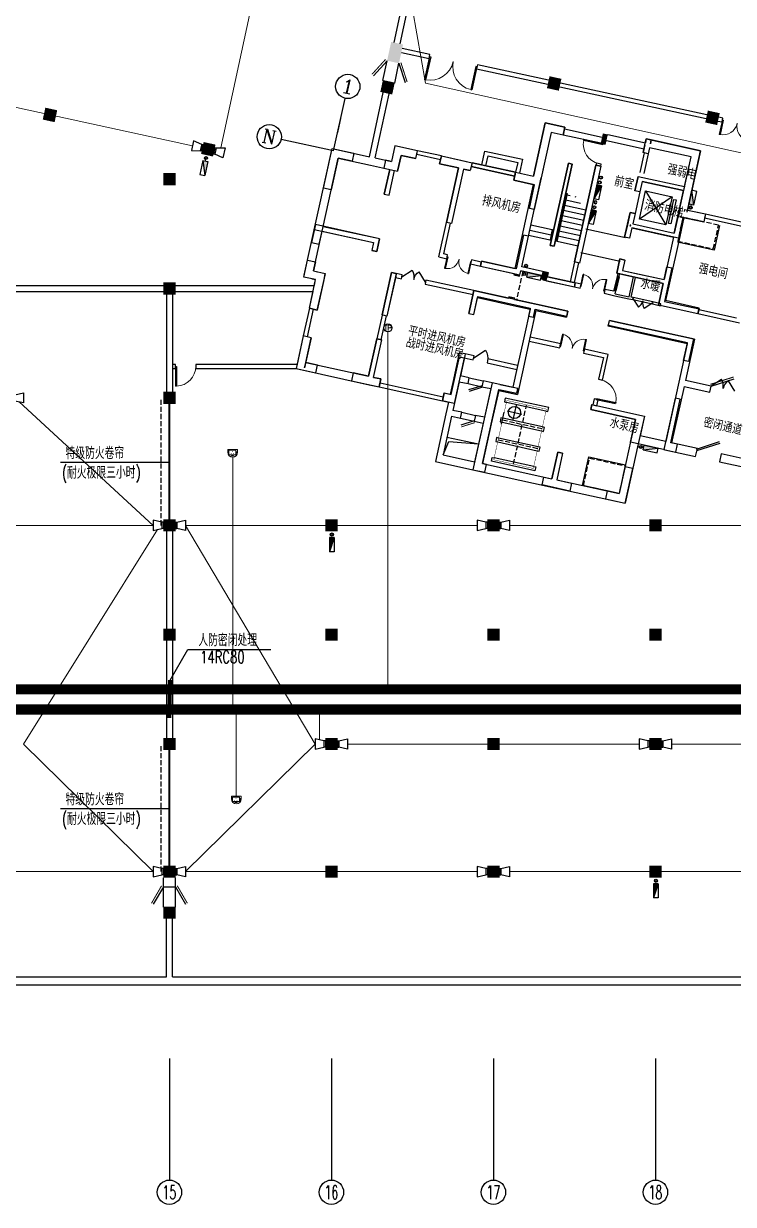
# Model space of a CAD drawing. Extents: x 791398 to 2325386, y -987887 to -518217.
# Drawn here: x 1524694 to 1559742, y -860791 to -802477 of the extents above; entities that cross this region are included whole.
import ezdxf
from ezdxf.enums import TextEntityAlignment as Align

# ---------------------------------------------------------------- set-up
doc = ezdxf.new("R2010")
doc.units = 0
doc.header["$LTSCALE"] = 1000
doc.header["$MEASUREMENT"] = 0
for name, pattern in [('BORDER', [1.75, 0.5, -0.25, 0.5, -0.25, 0, -0.25]), ('DASH', [0.35, 0.25, -0.1]), ('DASHEDX2', [1.5, 1, -0.5])]:
    doc.linetypes.add(name, pattern=pattern)
for name, color, linetype in [('AXIS', 3, 'Continuous'), ('AXIS_TEXT', 7, 'Continuous'), ('COLUMN', 252, 'Continuous'), ('dxsqt', 1, 'Continuous'), ('HT-TEXT', 7, 'Continuous'), ('JPS-J-0', 6, 'Continuous'), ('JPS-X', 1, 'BORDER'), ('JPS-XHS', 7, 'Continuous'), ('jz', 121, 'Continuous'), ('PROMPT', 1, 'Continuous'), ('PS房间字', 3, 'Continuous'), ('RD-equip', 3, 'Continuous'), ('RD-text', 4, 'Continuous'), ('STAIR', 9, 'Continuous'), ('TEXT', 7, 'Continuous'), ('WALL', 8, 'Continuous'), ('WINDOW', 8, 'Continuous'), ('ZS封堵', 40, 'Continuous'), ('ZS房间字', 6, 'Continuous')]:
    doc.layers.add(name, color=color, linetype=linetype)
doc.layers.add('RD-line', color=2, linetype='Continuous', lineweight=0)
doc.styles.add('_TCH_AXIS', font='COMPLEX', dxfattribs={"bigfont": 'GBCBIG'})
doc.styles.add('_TCH_DIM', font='SIMPLEX', dxfattribs={"bigfont": 'GBCBIG'})
doc.styles.add('_TEL_DIM', font='SIMPLEX', dxfattribs={"width": 0.8, "height": 3.5, "bigfont": 'HZTXT'})
doc.styles.add('COMPLEX', font='COMPLEX')
doc.styles.add('FS1', font='txt4', dxfattribs={"width": 0.8, "bigfont": 'fstxt'})
doc.styles.add('FS2', font='tjromans.shx', dxfattribs={"width": 0.8, "bigfont": 'tjhztxt.shx'})
doc.styles.add('TEXT', font='tjromans.shx', dxfattribs={"width": 0.8, "height": 400, "bigfont": 'tjhztxt.shx'})
doc.linetypes.add('BRA', pattern='A,2.8,-0.1,["B",_TEL_DIM,S=0.07,R=0,X=0,Y=-0.12],-0.25', length=3.15)
doc.linetypes.add('CCTV', pattern='A,2.8,-0.1,["V",_TEL_DIM,S=0.07,R=0,X=0,Y=-0.12],-0.25', length=3.15)
doc.linetypes.add('TD', pattern='A,2.8,-0.1,["C",_TEL_DIM,S=0.07,R=0,X=0,Y=-0.12],-0.25', length=3.15)

# ---------------------------------------------------------------- blocks, each defined once
blk = doc.blocks.new('DTTT')
at = {"layer": 'jz'}
for p, q in [((748, -792), (-748, 792)), ((-748, -792), (748, 792))]:
    blk.add_line(p, q, dxfattribs=at)
for points in [[(-1003, -673), (-1003, 673), (-871, 673), (-871, -673)], [(-748, -792), (-748, 792), (748, 792), (748, -792)]]:
    blk.add_lwpolyline(points, close=True, dxfattribs=at)
blk = doc.blocks.new('Manhole')
for p, q in [((125, -500), (875, -500)), ((500, -875), (500, -125))]:
    blk.add_line(p, q)
blk.add_circle((500, -500), 300)
blk = doc.blocks.new('FF')
at = {"linetype": 'Continuous'}
for radius in [75, 60]:
    blk.add_circle((0, 0), radius, dxfattribs=at)
blk = doc.blocks.new('DXHS')
at = {"layer": 'JPS-XHS'}
blk.add_hatch(color=256, dxfattribs=at).paths.add_polyline_path([(-350, 240), (-350, 0), (350, 0)])
at = {"layer": 'JPS-XHS', "linetype": 'Continuous'}
for p, q in [((-350, 240), (-350, 0)), ((-350, 240), (350, 240)), ((-350, 0), (350, 0)), ((350, 240), (350, 0))]:
    blk.add_line(p, q, dxfattribs=at)
at = {"layer": 'JPS-XHS'}
blk.add_line((-350, 240), (350, 0), dxfattribs=at)
blk = doc.blocks.new('A$C1928491B')
at = {"layer": 'JPS-X'}
for p, rotation in [((13120, -2050), 270), ((13120, -2300), 270), ((13120, -3550), 270), ((10450, -7100), 180), ((10450, -7520), 180)]:
    blk.add_blockref('FF', p, dxfattribs=dict(at, rotation=rotation))
at = {"layer": 'JPS-X', "xscale": -1, "rotation": 270}
blk.add_blockref('FF', (13120, -3300), dxfattribs=at)
at = {"layer": 'JPS-XHS', "rotation": 270}
for p in [(13000, -2800), (13000, -4050)]:
    blk.add_blockref('DXHS', p, dxfattribs=at)
at = {"layer": 'JPS-XHS', "xscale": -1, "rotation": 180}
blk.add_blockref('DXHS', (10950, -7400), dxfattribs=at)
blk = doc.blocks.new('xxhhsss')
at = {"layer": 'JPS-X', "const_width": 50}
for points in [[(68508, -110933), (68540, -110786)], [(92505, -113086), (92473, -113232)], [(90154, -125081), (90007, -125049)], [(74755, -129523), (74755, -129373)], [(90755, -146623), (90755, -146473)]]:
    blk.add_lwpolyline(points, dxfattribs=at)
at = {"layer": 'JPS-X'}
for p, rotation in [((68540, -110786), 77.75137563667849), ((92473, -113232), 257.5962955512904), ((90007, -125049), 167.5962954753336), ((74755, -129373), 270), ((90755, -146473), 270)]:
    blk.add_blockref('FF', p, dxfattribs=dict(at, rotation=rotation))
at = {"layer": 'JPS-XHS', "xscale": -1}
for p, rotation in [((68551, -111300), 77.75137563667849), ((92463, -112718), 257.5962955512904), ((90521, -125039), 167.5962954753336)]:
    blk.add_blockref('DXHS', p, dxfattribs=dict(at, rotation=rotation))
at = {"layer": 'JPS-XHS', "rotation": 270}
for p in [(74635, -129873), (90635, -146973)]:
    blk.add_blockref('DXHS', p, dxfattribs=at)
blk = doc.blocks.new('_FZH')
blk.add_solid([(-0.5, -0.5), (0.5, -0.5), (-0.5, 0.5), (0.5, 0.5)])
blk = doc.blocks.new('_AXISO')
blk.add_circle((0, 0), 0.5)
at = {"layer": 'AXIS_TEXT', "style": 'COMPLEX', "width": 1.041667}
blk.add_attdef('A', text='', height=0.56, dxfattribs=at).set_placement((-0.25, -0.28), (0.25, -0.28), align=Align.FIT)
blk = doc.blocks.new('$WINLIB2D$00000001')
for p, q in [((-0.5, 0.5), (0.5, 0.5)), ((-0.5, 0.5), (-0.5, -0.5)), ((0.5, 0.167), (-0.5, 0.167)), ((0.5, -0.5), (0.5, 0.5)), ((0.5, -0.167), (-0.5, -0.167)), ((-0.5, -0.5), (0.5, -0.5))]:
    blk.add_line(p, q)
blk = doc.blocks.new('$DorLib2D$00000001')
for p, q in [((0.45, 0.975), (0.5, 0.975)), ((0.45, 0), (0.45, 0.975)), ((0.5, 0), (0.5, 0.975)), ((0.5, 0), (0.45, 0))]:
    blk.add_line(p, q)
at = {"lineweight": 13}
blk.add_arc((0.475, 0), 0.975, 91.46928, 180, dxfattribs=at)
blk = doc.blocks.new('$DorLib2D$00000116')
at = {"color": 0}
for p, q in [((-0.5, 0), (-0.146, 0.354)), ((0.5, 0), (0.146, 0.354))]:
    blk.add_line(p, q, dxfattribs=at)
for centre, start, end in [((-0.5, 0), 0, 45), ((0.5, 0), 135, 180)]:
    blk.add_arc(centre, 0.5, start, end, dxfattribs=at)
blk = doc.blocks.new('$DorLib2D$00000002')
for p, q in [((-0.5, 0), (-0.5, 0.4875)), ((-0.475, 0.4875), (-0.5, 0.4875)), ((-0.475, 0), (-0.475, 0.4875)), ((0.475, 0), (0.475, 0.4875)), ((0.475, 0.4875), (0.5, 0.4875)), ((0.5, 0), (0.5, 0.4875)), ((-0.5, 0), (-0.475, 0)), ((0.5, 0), (0.475, 0))]:
    blk.add_line(p, q)
at = {"lineweight": 13}
for centre, start, end in [((-0.4875, 0), 0, 88.53072), ((0.4875, 0), 91.46928, 180)]:
    blk.add_arc(centre, 0.4875, start, end, dxfattribs=at)
blk = doc.blocks.new('$DorLib2D$00000180')
at = {"color": 0}
for p, q in [((-0.557, 0.242), (0.309, 0.742)), ((-0.5, 0.143), (0.366, 0.643))]:
    blk.add_line(p, q, dxfattribs=at)
blk = doc.blocks.new('$DorLib2D$00000192')
at = {"color": 0}
blk.add_line((-0.5, 0.125), (0.366, 0.625), dxfattribs=at)
at = {"color": 0, "const_width": 0.0417}
blk.add_lwpolyline([(-0.542, 0.197), (0.324, 0.697)], dxfattribs=at)
blk = doc.blocks.new('$DorLib2D$00000181')
at = {"color": 0}
for p, q in [((-0.533, 0.141), (0.333, 0.641)), ((-0.5, 0.083), (0.366, 0.583))]:
    blk.add_line(p, q, dxfattribs=at)
blk = doc.blocks.new('$DorLib2D$00000114')
at = {"color": 0}
blk.add_line((0.5, 0), (-0.207, 0.707), dxfattribs=at)
blk.add_arc((0.5, 0), 1, 135, 180, dxfattribs=at)
blk = doc.blocks.new('$DorLib2D$00000190')
at = {"color": 0}
blk.add_line((-0.5, 0.187), (0.366, 0.687), dxfattribs=at)
at = {"color": 0, "const_width": 0.0625}
blk.add_lwpolyline([(-0.562, 0.296), (0.304, 0.796)], dxfattribs=at)
blk = doc.blocks.new('$DorLib2D$00000191')
at = {"color": 0}
blk.add_line((-0.5, 0.15), (0.366, 0.65), dxfattribs=at)
at = {"color": 0, "const_width": 0.05}
blk.add_lwpolyline([(-0.55, 0.237), (0.316, 0.737)], dxfattribs=at)
blk = doc.blocks.new('dadadadadadadad')
at = {"layer": 'RD-equip'}
for p, q in [((-157, 0), (-157, -70)), ((-157, 0), (157, 0)), ((157, 0), (157, -70)), ((-154, -70), (-253, -500)), ((-253, -500), (248, -500)), ((-157, -70), (157, -70)), ((248, -500), (155, -70))]:
    blk.add_line(p, q, dxfattribs=at)
blk = doc.blocks.new('PCY07')
at = {"color": 0, "lineweight": -2}
for p, q in [((-321, 0), (-321, 182)), ((-321, 182), (321, 182)), ((-249, -161), (-249, 129)), ((-249, 129), (205, 129)), ((205, 129), (205, -161)), ((321, 0), (321, 182)), ((205, -161), (-249, -161))]:
    blk.add_line(p, q, dxfattribs=at)
at = {"color": 0, "lineweight": -2, "const_width": 25}
for points in [[(-34, 48, 1), (-9, 48, 1)], [(-111, -81, 1), (-86, -81, 1)], [(67, -81, -1), (42, -81, -1)]]:
    blk.add_lwpolyline(points, format="xyb", close=True, dxfattribs=at)
at = {"color": 0, "lineweight": -2, "const_width": 80}
blk.add_lwpolyline([(245, 69), (245, -100)], dxfattribs=at)
at = {"color": 0, "lineweight": -2}
blk.add_lwpolyline([(-12, -162, 100, 250, 0), (-12, -272, 250, 250, 0)], format="xyseb", dxfattribs=at)
blk.add_arc((0, 0), 321, 180, 0, dxfattribs=at)
blk = doc.blocks.new('TELEPHONE')
at = {"layer": 'RD-equip'}
blk.add_circle((-32658, -70477), 200, dxfattribs=at)
at = {"layer": 'RD-text', "style": 'FS1', "width": 0.8}
blk.add_attdef('T', text='', height=350, dxfattribs=at).set_placement((-32658, -70477), align=Align.MIDDLE)

msp = doc.modelspace()

# ---------------------------------------------------------------- linework, layer by layer
for p, q in [((1542431, -805284), (1542643, -804307)), ((1543017, -805412), (1543229, -804434)), ((1545597, -822895), (1547160, -823238)), ((1531594, -846106), (1531594, -845106)), ((1532194, -846106), (1532194, -845106))]:
    msp.add_line(p, q)
msp.add_lwpolyline([(1545404, -823774), (1545695, -823120), (1547160, -823238)])
at = {"layer": 'AXIS'}
for p, q in [((1540002, -808763), (1540573, -806167)), ((1540202, -807853), (1540354, -807161)), ((1540002, -808763), (1537409, -808193)), ((1531894, -853591), (1531894, -859591)), ((1539894, -853591), (1539894, -859591)), ((1547894, -853591), (1547894, -859591)), ((1555894, -853591), (1555894, -859591))]:
    msp.add_line(p, q, dxfattribs=at)
at = {"layer": 'dxsqt'}
for points in [[(1550749, -807850), (1549911, -811659), (1549667, -811605), (1549925, -810433), (1548899, -810208), (1548985, -809817), (1549864, -810010), (1550444, -807374), (1551421, -807588), (1551335, -807979), (1550749, -807850)], [(1555290, -808849), (1555441, -808165), (1558126, -808756), (1557482, -811686), (1558361, -811879), (1558275, -812270), (1557250, -812044), (1557024, -813070), (1554729, -812565), (1554616, -813078), (1554372, -813024), (1554640, -811803), (1554885, -811857), (1554772, -812370), (1556823, -812821), (1557285, -810721), (1555234, -810270), (1555121, -810783), (1554877, -810729), (1555032, -810021), (1557328, -810526), (1557650, -809061), (1555599, -808610), (1555534, -808903), (1555290, -808849)], [(1540230, -809120), (1539887, -810683), (1539496, -810597), (1539926, -808644), (1541000, -808880), (1540914, -809271), (1540230, -809120)], [(1540230, -809120), (1539887, -810683), (1539496, -810597), (1539926, -808644), (1541000, -808880), (1540914, -809271), (1540230, -809120)], [(1543332, -808983), (1544065, -809145), (1544151, -808754), (1543027, -808507), (1542856, -809288), (1542563, -809224), (1542477, -809614), (1542770, -809679), (1542501, -810900), (1542745, -810953), (1543014, -809733), (1543160, -809765), (1543332, -808983)], [(1546836, -809345), (1546750, -809735), (1546409, -809660), (1545818, -812346), (1545574, -812292), (1546164, -809606), (1545237, -809402), (1545323, -809012), (1546836, -809345)], [(1542273, -813102), (1539099, -812404), (1538905, -813283), (1539296, -813369), (1539436, -812734), (1541975, -813293), (1541889, -813683), (1542133, -813737), (1542273, -813102)], [(1542273, -813102), (1539099, -812404), (1538905, -813283), (1539296, -813369), (1539436, -812734), (1541975, -813293), (1541889, -813683), (1542133, -813737), (1542273, -813102)], [(1539103, -814248), (1539006, -814687), (1539592, -814816), (1539506, -815207), (1539506, -815207), (1539195, -816623), (1538804, -816537), (1539115, -815121), (1538529, -814992), (1538712, -814162), (1539103, -814248)], [(1539103, -814248), (1539006, -814687), (1539592, -814816), (1539506, -815207), (1539506, -815207), (1539195, -816623), (1538804, -816537), (1539115, -815121), (1538529, -814992), (1538712, -814162), (1539103, -814248)], [(1556702, -814535), (1556337, -816195), (1558046, -816571), (1557992, -816815), (1556039, -816386), (1556275, -815311), (1553980, -814807), (1553980, -814807), (1553980, -814807), (1554136, -814098), (1554380, -814152), (1554267, -814665), (1556318, -815116), (1556458, -814481), (1556702, -814535)], [(1546931, -815663), (1546684, -816786), (1546929, -816839), (1547122, -815960), (1549710, -816530), (1549624, -816920), (1549868, -816974), (1549954, -816583), (1551517, -816927), (1551571, -816683), (1546931, -815663)], [(1538625, -819211), (1538894, -817990), (1538503, -817904), (1538149, -819516), (1539125, -819731), (1539211, -819340), (1538625, -819211)], [(1538625, -819211), (1538894, -817990), (1538503, -817904), (1538149, -819516), (1539125, -819731), (1539211, -819340), (1538625, -819211)], [(1540969, -819727), (1540883, -820117), (1542251, -820418), (1542337, -820027), (1541970, -819947), (1542379, -818091), (1542134, -818038), (1541726, -819893), (1540969, -819727)], [(1546880, -824508), (1547466, -824637), (1547552, -824246), (1547357, -824203), (1548162, -820541), (1549041, -820734), (1549095, -820490), (1547825, -820211), (1546880, -824508)], [(1556315, -823511), (1556901, -823640), (1556987, -823249), (1556645, -823174), (1557117, -821026), (1556873, -820972), (1556315, -823511)], [(1556315, -823511), (1556901, -823640), (1556987, -823249), (1556645, -823174), (1557117, -821026), (1556873, -820972), (1556315, -823511)], [(1555045, -823232), (1554654, -823146), (1554901, -822023), (1552704, -821540), (1552758, -821295), (1555346, -821865), (1555045, -823232)], [(1550385, -824869), (1550775, -824955), (1551065, -823637), (1551309, -823690), (1551019, -825009), (1551752, -825170), (1551666, -825561), (1550299, -825260), (1550385, -824869)], [(1553510, -825556), (1553424, -825947), (1554401, -826162), (1554776, -824453), (1554386, -824367), (1554096, -825685), (1553510, -825556)]]:
    msp.add_lwpolyline(points, dxfattribs=at)
for points in [[(1551788, -809410), (1550894, -813473), (1550699, -813430), (1551593, -809367)], [(1551788, -809410), (1550894, -813473), (1550699, -813430), (1551593, -809367)], [(1552954, -809461), (1553198, -809515), (1552146, -814301), (1551902, -814247)], [(1549202, -814882), (1549245, -814687), (1550368, -814934), (1550325, -815129), (1551888, -815473), (1551931, -815277), (1550564, -814977), (1550607, -814781), (1549288, -814491), (1549621, -812978), (1549377, -812924), (1549012, -814584), (1547303, -814208), (1547249, -814452)], [(1543098, -814819), (1542636, -816919), (1542392, -816866), (1542854, -814766)], [(1543098, -814819), (1542636, -816919), (1542392, -816866), (1542854, -814766)], [(1557281, -819116), (1557475, -818237), (1553568, -817378), (1553622, -817134), (1557772, -818047), (1557525, -819170)], [(1557281, -819116), (1557475, -818237), (1553568, -817378), (1553622, -817134), (1557772, -818047), (1557525, -819170)], [(1545462, -820715), (1545804, -820790), (1546212, -818934), (1546456, -818988), (1545962, -821234), (1545376, -821105)]]:
    msp.add_lwpolyline(points, close=True, dxfattribs=at)
at = {"layer": 'HT-TEXT'}
for p, q in [((1526519, -824136, 0), (1531894, -824136)), ((1526519, -841236, 0), (1531894, -841236))]:
    msp.add_line(p, q, dxfattribs=at)
at = {"layer": 'JPS-J-0', "linetype": 'DASH'}
for p, q in [((1548886, -824232), (1549531, -821302)), ((1550293, -822494), (1548339, -822064)), ((1550078, -823471), (1548124, -823041))]:
    msp.add_line(p, q, dxfattribs=at)
for points in [[(1557250, -812044), (1556992, -813216), (1558750, -813603), (1559007, -812431)], [(1554397, -824318), (1554096, -825685), (1552338, -825299), (1552639, -823931)]]:
    msp.add_lwpolyline(points, close=True, dxfattribs=at)
at = {"layer": 'JPS-J-0'}
msp.add_lwpolyline([(1559056, -812442), (1558788, -813663), (1556981, -813265)], dxfattribs=at)
at = {"layer": 'JPS-J-0', "color": 2}
for points in [[(1550486, -821615), (1550584, -821636), (1550627, -821441), (1548478, -820969), (1548435, -821164), (1548533, -821185)], [(1550486, -821615), (1548533, -821185)], [(1548361, -821967), (1548263, -821945), (1548220, -822141), (1548318, -822162)], [(1548318, -822162), (1550271, -822592)], [(1550314, -822396), (1548361, -821967)], [(1550271, -822592), (1550369, -822613), (1550412, -822418), (1550314, -822396)], [(1548146, -822943), (1548048, -822922), (1548005, -823117), (1548103, -823139)], [(1548103, -823139), (1550056, -823568)], [(1550099, -823373), (1548146, -822943)], [(1550056, -823568), (1550154, -823590), (1550197, -823394), (1550099, -823373)], [(1549884, -824350), (1549982, -824371), (1549939, -824566), (1547791, -824094), (1547833, -823899), (1547931, -823920)], [(1549884, -824350), (1547931, -823920)]]:
    msp.add_lwpolyline(points, dxfattribs=at)
at = {"layer": 'JPS-J-0', "linetype": 'DASH', "const_width": 20}
msp.add_lwpolyline([(1549863, -824447), (1547910, -824018), (1548554, -821088), (1550507, -821517)], close=True, dxfattribs=at)
at = {"layer": 'JPS-J-0'}
msp.add_lwpolyline([(1554407, -824269), (1554096, -825685), (1552289, -825288), (1552600, -823872)], close=True, dxfattribs=at)
at = {"layer": 'PROMPT'}
for p, q in [((1554632, -812459), (1554673, -812433)), ((1554639, -812425), (1554666, -812466))]:
    msp.add_line(p, q, dxfattribs=at)
msp.add_lwpolyline([(1554632, -812459), (1554666, -812466), (1554673, -812433), (1554639, -812425)], close=True, dxfattribs=at)
at = {"layer": 'RD-line', "linetype": 'BRA', "ltscale": 0.8}
for p, q in [((1534429, -808619), (1536926, -797092)), ((1518960, -805459), (1533031, -808514)), ((1533520, -808620), (1534107, -808747)), ((1524479, -821162), (1531093, -827256)), ((1531093, -827256), (1516694, -827256)), ((1524694, -838057), (1531309, -827462)), ((1532694, -827257), (1547093, -827257)), ((1539093, -838057), (1532694, -827257)), ((1547594, -827257), (1548194, -827257)), ((1548694, -827257), (1563093, -827257)), ((1524694, -838057), (1531093, -844357)), ((1532694, -844357), (1539093, -838057)), ((1540194, -838060), (1539594, -838060)), ((1555093, -838058), (1540694, -838060)), ((1556194, -838058), (1555594, -838058)), ((1571093, -838057), (1556694, -838058)), ((1516694, -844357), (1531093, -844357)), ((1532694, -844357), (1547093, -844357)), ((1547594, -844357), (1548194, -844357)), ((1548694, -844357), (1563093, -844356))]:
    msp.add_line(p, q, dxfattribs=at)
at = {"layer": 'RD-line', "linetype": 'TD'}
for p, q in [((1543899, -801763), (1544531, -805413)), ((1544531, -805413), (1568448, -810702)), ((1542683, -817700), (1542683, -835352))]:
    msp.add_line(p, q, dxfattribs=at)
at = {"layer": 'RD-line', "linetype": 'CCTV'}
for p, q in [((1535017, -823885), (1535017, -836352)), ((1535193, -840634), (1535193, -836352))]:
    msp.add_line(p, q, dxfattribs=at)
at = {"layer": 'RD-line'}
msp.add_line((1539309, -837856), (1539309, -836352), dxfattribs=at)
for points, const_width in [([(1531927, -834898), (1531890, -836776)], 200), ([(1508440, -835352), (1585253, -835352)], 500)]:
    msp.add_lwpolyline(points, dxfattribs=dict(at, const_width=const_width))
at = {"layer": 'RD-line', "linetype": 'DASHEDX2', "const_width": 500}
msp.add_lwpolyline([(1509440, -836352), (1591814, -836352)], dxfattribs=at)
at = {"layer": 'RD-text'}
for p, q in [((1531927, -834898), (1532809, -833386)), ((1532809, -833386), (1536901, -833386))]:
    msp.add_line(p, q, dxfattribs=at)
at = {"layer": 'STAIR'}
for p, q in [((1551503, -810846), (1550980, -813225)), ((1551538, -810872), (1551019, -813234)), ((1551482, -810940), (1551453, -810933)), ((1551690, -810985), (1551521, -810948)), ((1551981, -811049), (1551922, -811036)), ((1555121, -810783), (1554885, -811857)), ((1551315, -811702), (1551285, -811695)), ((1551370, -811448), (1551341, -811441)), ((1552408, -811942), (1551354, -811710)), ((1551426, -811194), (1551397, -811187)), ((1552464, -811688), (1551410, -811456)), ((1552195, -811363), (1551465, -811202)), ((1551203, -812209), (1551174, -812203)), ((1551259, -811955), (1551229, -811949)), ((1552297, -812450), (1551242, -812218)), ((1552353, -812196), (1551298, -811964)), ((1549688, -812675), (1550742, -812907)), ((1549743, -812421), (1550798, -812653)), ((1550798, -812653), (1550687, -813161)), ((1550837, -812661), (1550726, -813169)), ((1550798, -812653), (1550837, -812661)), ((1550837, -812661), (1550867, -812668)), ((1550837, -812661), (1550867, -812668)), ((1551091, -812717), (1551062, -812711)), ((1551147, -812463), (1551118, -812457)), ((1552185, -812958), (1551130, -812726)), ((1552241, -812704), (1551186, -812472)), ((1554415, -813059), (1552462, -812630)), ((1549632, -812929), (1550755, -813176)), ((1550781, -812915), (1550811, -812922)), ((1552073, -813466), (1550950, -813219)), ((1551035, -812971), (1551006, -812965)), ((1552129, -813212), (1551074, -812980)), ((1554158, -814231), (1552204, -813802))]:
    msp.add_line(p, q, dxfattribs=at)
at = {"layer": 'WALL'}
for p, q in [((1542991, -803411), (1544009, -798720)), ((1543284, -803474), (1544303, -798783)), ((1543346, -803897), (1544714, -804194)), ((1544757, -803998), (1543388, -803701)), ((1544714, -804194), (1544757, -803998)), ((1547102, -804508), (1547060, -804703)), ((1547060, -804703), (1550578, -805467)), ((1550620, -805271), (1547102, -804508)), ((1541767, -809049), (1542455, -805881)), ((1551164, -805594), (1558395, -807164)), ((1551206, -805399), (1558438, -806969)), ((1542060, -809113), (1542748, -805945)), ((1550444, -807374), (1549864, -810010)), ((1551421, -807588), (1550444, -807374)), ((1551335, -807979), (1551421, -807588)), ((1558982, -807291), (1559180, -807334)), ((1559222, -807139), (1559024, -807096)), ((1559180, -807334), (1559222, -807139)), ((1550749, -807850), (1550255, -810096)), ((1551335, -807979), (1550749, -807850)), ((1551335, -807979), (1551399, -807686)), ((1553190, -808387), (1551335, -807979)), ((1553255, -808094), (1551399, -807686)), ((1553542, -807952), (1555398, -808361)), ((1555441, -808165), (1555398, -808361)), ((1555685, -808219), (1555441, -808165)), ((1555685, -808219), (1555642, -808414)), ((1555642, -808414), (1555685, -808219)), ((1558126, -808756), (1555685, -808219)), ((1538551, -814894), (1539926, -808644)), ((1539926, -808644), (1541767, -809049)), ((1543027, -808507), (1542856, -809288)), ((1544151, -808754), (1543027, -808507)), ((1544065, -809145), (1544151, -808754)), ((1544108, -808949), (1544151, -808754)), ((1545323, -809012), (1544151, -808754)), ((1545323, -809012), (1544151, -808754)), ((1553435, -808441), (1553190, -808387)), ((1553477, -808245), (1555333, -808654)), ((1555376, -808458), (1555290, -808849)), ((1555333, -808654), (1555376, -808458)), ((1555599, -808610), (1555534, -808903)), ((1557650, -809061), (1555599, -808610)), ((1557460, -811784), (1558126, -808756)), ((1539006, -814687), (1540230, -809120)), ((1540230, -809120), (1541829, -809472)), ((1542060, -809113), (1542856, -809288)), ((1543332, -808983), (1543160, -809765)), ((1544065, -809145), (1543332, -808983)), ((1545280, -809207), (1544108, -808949)), ((1545280, -809207), (1544108, -808949)), ((1545323, -809012), (1545237, -809402)), ((1545237, -809402), (1546164, -809606)), ((1545323, -809012), (1546348, -809237)), ((1546348, -809237), (1546836, -809345)), ((1546836, -809345), (1546750, -809735)), ((1548985, -809817), (1546836, -809345)), ((1546836, -809345), (1548985, -809817)), ((1550699, -813430), (1551593, -809367)), ((1551593, -809367), (1550699, -813430)), ((1551593, -809367), (1551788, -809410)), ((1551788, -809410), (1551593, -809367)), ((1552976, -809364), (1552954, -809461)), ((1553220, -809417), (1552976, -809364)), ((1555534, -808903), (1555290, -808849)), ((1557091, -811600), (1557650, -809061)), ((1541829, -809472), (1543160, -809765)), ((1542501, -810900), (1542770, -809679)), ((1542745, -810953), (1543014, -809733)), ((1542770, -809679), (1543014, -809733)), ((1546164, -809606), (1545574, -812292)), ((1546409, -809660), (1545818, -812346)), ((1546409, -809660), (1546750, -809735)), ((1548942, -810012), (1546793, -809540)), ((1546793, -809540), (1548942, -810012)), ((1548985, -809817), (1548899, -810208)), ((1548985, -809817), (1548942, -810012)), ((1548985, -809817), (1549864, -810010)), ((1550894, -813473), (1551788, -809410)), ((1551788, -809410), (1550894, -813473)), ((1552954, -809461), (1551902, -814247)), ((1553198, -809515), (1552146, -814301)), ((1552954, -809461), (1553198, -809515)), ((1553198, -809515), (1552954, -809461)), ((1553198, -809515), (1553220, -809417)), ((1548899, -810208), (1549778, -810401)), ((1548995, -814427), (1549876, -810423)), ((1549288, -814491), (1550255, -810096)), ((1549778, -810401), (1549876, -810423)), ((1550255, -810096), (1550255, -810096)), ((1555032, -810021), (1554877, -810729)), ((1555032, -810021), (1557328, -810526)), ((1555234, -810270), (1555121, -810783)), ((1555234, -810270), (1557285, -810721)), ((1557328, -810526), (1557285, -810721)), ((1542501, -810900), (1542745, -810953)), ((1555121, -810783), (1554877, -810729)), ((1557091, -811600), (1556823, -812821)), ((1557091, -811600), (1557038, -811844)), ((1557091, -811600), (1557091, -811600)), ((1557091, -811600), (1557091, -811600)), ((1557335, -811654), (1557314, -811751)), ((1557335, -811654), (1558361, -811879)), ((1545198, -814001), (1545574, -812292)), ((1545818, -812346), (1545574, -812292)), ((1554640, -811803), (1554506, -812414)), ((1554885, -811857), (1554640, -811803)), ((1554885, -811857), (1554772, -812370)), ((1557038, -811844), (1557038, -811844)), ((1557298, -812055), (1557094, -812983)), ((1557298, -812055), (1557103, -812012)), ((1557103, -812012), (1558275, -812270)), ((1558361, -811879), (1558275, -812270)), ((1558361, -811879), (1558318, -812075)), ((1558318, -812075), (1560467, -812547)), ((1558361, -811879), (1560510, -812352)), ((1539045, -812648), (1539099, -812404)), ((1539045, -812648), (1541975, -813293)), ((1539489, -812490), (1539489, -812490)), ((1539489, -812490), (1542029, -813048)), ((1545436, -813849), (1545769, -812335)), ((1554506, -812414), (1554372, -813024)), ((1554729, -812565), (1554616, -813078)), ((1554729, -812565), (1556780, -813016)), ((1554772, -812370), (1556823, -812821)), ((1541975, -813293), (1541889, -813683)), ((1542029, -813048), (1542029, -813048)), ((1542241, -813249), (1542133, -813737)), ((1542273, -813102), (1542241, -813249)), ((1550699, -813430), (1550894, -813473)), ((1550894, -813473), (1550699, -813430)), ((1554616, -813078), (1554372, -813024)), ((1556780, -813016), (1556318, -815116)), ((1557094, -812983), (1556590, -815278)), ((1542133, -813737), (1541889, -813683)), ((1545198, -814001), (1545589, -814087)), ((1545631, -813892), (1545436, -813849)), ((1545589, -814087), (1545631, -813892)), ((1546803, -814150), (1546760, -814345)), ((1546760, -814345), (1547249, -814452)), ((1547292, -814257), (1546803, -814150)), ((1547303, -814208), (1547249, -814452)), ((1547249, -814452), (1547292, -814257)), ((1547249, -814452), (1548909, -814818)), ((1547303, -814208), (1548963, -814573)), ((1548963, -814573), (1548995, -814427)), ((1550314, -814717), (1549288, -814491)), ((1551902, -814247), (1551687, -815224)), ((1552097, -814290), (1551882, -815267)), ((1552146, -814301), (1551902, -814247)), ((1552097, -814290), (1551902, -814247)), ((1554136, -814098), (1553980, -814807)), ((1554380, -814152), (1554136, -814098)), ((1554380, -814152), (1554267, -814665)), ((1538529, -814992), (1538551, -814894)), ((1538920, -815078), (1538920, -815078)), ((1538920, -815078), (1539115, -815121)), ((1539006, -814687), (1539201, -814730)), ((1539053, -815406), (1539115, -815121)), ((1539201, -814730), (1539201, -814730)), ((1539415, -815620), (1539528, -815109)), ((1539528, -815109), (1539592, -814816)), ((1542822, -814912), (1542392, -816866)), ((1543066, -814966), (1542636, -816919)), ((1542854, -814766), (1542822, -814912)), ((1543098, -814819), (1542854, -814766)), ((1543055, -815015), (1543348, -815079)), ((1543098, -814819), (1543066, -814966)), ((1543391, -814884), (1543098, -814819)), ((1543348, -815079), (1543391, -814884)), ((1544563, -815142), (1544520, -815337)), ((1546931, -815663), (1544563, -815142)), ((1548909, -814818), (1548893, -814891)), ((1548893, -814891), (1549186, -814955)), ((1549186, -814955), (1549202, -814882)), ((1549202, -814882), (1549245, -814687)), ((1550271, -814912), (1549245, -814687)), ((1550521, -815172), (1551741, -815441)), ((1550564, -814977), (1551784, -815245)), ((1553980, -814807), (1554810, -814989)), ((1554029, -814817), (1553996, -814964)), ((1553996, -814964), (1554094, -814985)), ((1554126, -814839), (1554029, -814817)), ((1554094, -814985), (1554126, -814839)), ((1554267, -814665), (1554853, -814794)), ((1554595, -815966), (1554810, -814989)), ((1554693, -815987), (1554908, -815011)), ((1554810, -814989), (1556275, -815311)), ((1554853, -814794), (1556318, -815116)), ((1524194, -815406), (1531594, -815406)), ((1524194, -815706), (1531594, -815706)), ((1532194, -815406), (1539053, -815406)), ((1532194, -815706), (1538987, -815706)), ((1538804, -816537), (1538987, -815706)), ((1539195, -816623), (1539415, -815620)), ((1544520, -815337), (1546889, -815858)), ((1546684, -816786), (1546931, -815663)), ((1546931, -815663), (1548641, -816038)), ((1551741, -815441), (1551888, -815473)), ((1551784, -815245), (1551931, -815277)), ((1551931, -815277), (1551888, -815473)), ((1551931, -815277), (1551888, -815473)), ((1551888, -815473), (1552181, -815537)), ((1552224, -815342), (1551931, -815277)), ((1552181, -815537), (1552224, -815342)), ((1553396, -815600), (1553353, -815795)), ((1553353, -815795), (1553890, -815913)), ((1553835, -815696), (1553396, -815600)), ((1553846, -815647), (1553835, -815696)), ((1553944, -815669), (1553846, -815647)), ((1553912, -815815), (1553944, -815669)), ((1553912, -815815), (1554595, -815966)), ((1556275, -815311), (1556039, -816386)), ((1556590, -815278), (1556396, -816157)), ((1531744, -815856), (1531744, -819406)), ((1532044, -815856), (1532044, -819406)), ((1546929, -816839), (1547111, -816009)), ((1547111, -816009), (1548869, -816396)), ((1548657, -815965), (1548641, -816038)), ((1548950, -816030), (1548657, -815965)), ((1548869, -816396), (1549699, -816578)), ((1548934, -816103), (1548950, -816030)), ((1548934, -816103), (1550008, -816339)), ((1550008, -816339), (1551571, -816683)), ((1553890, -815913), (1554574, -816063)), ((1554574, -816063), (1554769, -816106)), ((1554791, -816009), (1554693, -815987)), ((1554769, -816106), (1554791, -816009)), ((1555767, -816224), (1555746, -816321)), ((1555746, -816321), (1556136, -816407)), ((1556158, -816309), (1555767, -816224)), ((1557992, -816815), (1556039, -816386)), ((1556136, -816407), (1556158, -816309)), ((1558057, -816522), (1556396, -816157)), ((1538804, -816537), (1538503, -817904)), ((1538999, -816580), (1538699, -817947)), ((1538804, -816537), (1539195, -816623)), ((1542159, -818043), (1542417, -816871)), ((1542354, -818086), (1542612, -816914)), ((1542636, -816919), (1542392, -816866)), ((1546684, -816786), (1546929, -816839)), ((1549699, -816578), (1549388, -817995)), ((1549992, -816643), (1549681, -818059)), ((1549992, -816643), (1551506, -816976)), ((1551571, -816683), (1551506, -816976)), ((1557992, -816815), (1558057, -816522)), ((1557992, -816815), (1558035, -816620)), ((1560043, -817266), (1557992, -816815)), ((1559891, -817028), (1558035, -816620)), ((1553557, -817427), (1553622, -817134)), ((1557464, -818286), (1553557, -817427)), ((1557821, -818058), (1553622, -817134)), ((1538503, -817904), (1538178, -819385)), ((1538894, -817990), (1538503, -817904)), ((1538894, -817990), (1538568, -819470)), ((1541726, -819893), (1542134, -818038)), ((1541970, -819947), (1542379, -818091)), ((1542134, -818038), (1542379, -818091)), ((1549388, -817995), (1549066, -819460)), ((1549681, -818059), (1549359, -819524)), ((1551216, -818294), (1549702, -817961)), ((1557821, -818058), (1557370, -820109)), ((1546206, -818728), (1546185, -818826)), ((1546499, -818793), (1546206, -818728)), ((1549659, -818157), (1551173, -818490)), ((1551173, -818490), (1551216, -818294)), ((1552388, -818552), (1552345, -818747)), ((1553560, -818810), (1552388, -818552)), ((1557464, -818286), (1557045, -820191)), ((1532194, -819306), (1532044, -819306)), ((1532194, -819506), (1532194, -819306)), ((1538195, -819306), (1533194, -819306)), ((1533194, -819306), (1533194, -819506)), ((1538568, -819470), (1538625, -819211)), ((1538625, -819211), (1541726, -819893)), ((1546185, -818826), (1545916, -820047)), ((1546478, -818890), (1546263, -819867)), ((1546456, -818988), (1546896, -819085)), ((1546499, -818793), (1546478, -818890)), ((1546939, -818889), (1546499, -818793)), ((1546896, -819085), (1546939, -818889)), ((1547622, -819040), (1547579, -819235)), ((1547579, -819235), (1549044, -819557)), ((1549087, -819362), (1547622, -819040)), ((1552345, -818747), (1553322, -818962)), ((1553322, -818962), (1553086, -820037)), ((1553281, -820079), (1553560, -818810)), ((1531744, -819406), (1531744, -820656)), ((1532044, -819406), (1532044, -820656)), ((1532044, -819506), (1532194, -819506)), ((1533194, -819506), (1538151, -819506)), ((1538178, -819385), (1538149, -819516)), ((1538149, -819516), (1541762, -820311)), ((1546702, -819964), (1546263, -819867)), ((1549066, -819460), (1548851, -820436)), ((1549359, -819524), (1549079, -820794)), ((1541762, -820311), (1542251, -820418)), ((1541970, -819947), (1542337, -820027)), ((1542337, -820027), (1542251, -820418)), ((1542251, -820418), (1545376, -821105)), ((1542294, -820223), (1545419, -820910)), ((1545916, -820047), (1545755, -820779)), ((1546198, -820160), (1545984, -821137)), ((1546198, -820160), (1546638, -820257)), ((1546638, -820257), (1546702, -819964)), ((1547386, -820114), (1547321, -820407)), ((1547321, -820407), (1547761, -820504)), ((1547825, -820211), (1547386, -820114)), ((1547825, -820211), (1547825, -820211)), ((1548216, -820297), (1548216, -820297)), ((1548216, -820297), (1548851, -820436)), ((1553086, -820037), (1553281, -820079)), ((1557045, -820191), (1556401, -823121)), ((1557306, -820402), (1556694, -823185)), ((1557306, -820402), (1558575, -820681)), ((1558639, -820388), (1557370, -820109)), ((1558575, -820681), (1558639, -820388)), ((1545462, -820715), (1545376, -821105)), ((1545462, -820715), (1545755, -820779)), ((1547761, -820504), (1547450, -821920)), ((1548152, -820590), (1547786, -822250)), ((1548152, -820590), (1549079, -820794)), ((1552871, -821013), (1552806, -821306)), ((1553066, -821056), (1552871, -821013)), ((1553002, -821349), (1553066, -821056)), ((1545376, -821105), (1545669, -821170)), ((1545669, -821170), (1545540, -821756)), ((1545984, -821137), (1545887, -821576)), ((1546326, -821673), (1545887, -821576)), ((1552758, -821295), (1552704, -821540)), ((1552704, -821540), (1554901, -822023)), ((1552758, -821295), (1555346, -821865)), ((1552806, -821306), (1553002, -821349)), ((1545540, -821756), (1545025, -824100)), ((1545822, -821869), (1545404, -823774)), ((1545822, -821869), (1546262, -821966)), ((1546262, -821966), (1546326, -821673)), ((1547010, -821823), (1546946, -822116)), ((1546946, -822116), (1547385, -822213)), ((1547385, -822213), (1546966, -824117)), ((1547450, -821920), (1547010, -821823)), ((1548296, -822260), (1548425, -821674)), ((1554901, -822023), (1554676, -823048)), ((1555346, -821865), (1555131, -822841)), ((1547786, -822250), (1547357, -824203)), ((1554676, -823048), (1554096, -825685)), ((1555045, -823232), (1554401, -826162)), ((1556363, -823522), (1555045, -823232)), ((1556401, -823121), (1555131, -822841)), ((1557963, -823464), (1556694, -823185)), ((1545404, -823774), (1546966, -824117)), ((1551065, -823637), (1550775, -824955)), ((1551309, -823690), (1551019, -825009)), ((1551309, -823690), (1551065, -823637)), ((1556363, -823522), (1557877, -823855)), ((1557877, -823855), (1557963, -823464)), ((1559135, -823722), (1559049, -824113)), ((1560478, -824017), (1559135, -823722)), ((1545025, -824100), (1546880, -824508)), ((1546880, -824508), (1550689, -825346)), ((1547357, -824203), (1550775, -824955)), ((1559049, -824113), (1560514, -824435)), ((1551019, -825009), (1554096, -825685)), ((1550689, -825346), (1554401, -826162)), ((1531744, -827556), (1531744, -832356)), ((1532044, -827556), (1532044, -832356)), ((1531744, -832956), (1531744, -837756)), ((1532044, -832956), (1532044, -837756)), ((1531594, -845106), (1531594, -844656)), ((1532194, -845106), (1532194, -844656)), ((1531594, -845106), (1532194, -845106)), ((1531744, -849556), (1531744, -846684)), ((1532044, -849556), (1532044, -846684)), ((1509994, -849556), (1531744, -849556)), ((1532044, -849556), (1577094, -849556)), ((1510394, -849956), (1531894, -849956)), ((1531894, -849956), (1577394, -849956))]:
    msp.add_line(p, q, dxfattribs=at)
for points in [[(1547325, -809452), (1547475, -808768), (1549331, -809176), (1549180, -809860)], [(1547520, -809495), (1547627, -809007), (1549092, -809329), (1548985, -809817)]]:
    msp.add_lwpolyline(points, dxfattribs=at)
at = {"layer": 'WINDOW'}
for p, q in [((1555339, -808860), (1555124, -809836)), ((1555534, -808903), (1555320, -809879)), ((1554769, -816106), (1555746, -816321)), ((1555767, -816224), (1554791, -816009)), ((1546638, -820257, 150), (1547321, -820407, 150)), ((1546702, -819964, 150), (1547386, -820114, 150)), ((1546262, -821966, 150), (1546946, -822116, 150)), ((1546326, -821673, 150), (1547010, -821823, 150))]:
    msp.add_line(p, q, dxfattribs=at)
at = {"layer": 'WINDOW', "linetype": 'DASH'}
for p, q in [((1549186, -814955), (1548893, -814891)), ((1548657, -815965), (1548950, -816030))]:
    msp.add_line(p, q, dxfattribs=at)
at = {"layer": 'WINDOW', "linetype": 'DASH', "ltscale": 2, "const_width": 100}
for points in [[(1531894, -821256), (1531894, -826956)], [(1531894, -838356), (1531894, -844056)]]:
    msp.add_lwpolyline(points, dxfattribs=at)
at = {"layer": 'ZS封堵', "linetype": 'DASH'}
for points in [[(1549343, -814708), (1549031, -816124)], [(1531494, -827256), (1531494, -820956)], [(1531494, -844356), (1531494, -838056)]]:
    msp.add_lwpolyline(points, dxfattribs=at)

# ---------------------------------------------------------------- block references
at = {"layer": 'AXIS'}
ref = msp.add_blockref('_AXISO', (1540702, -805581), dxfattribs=dict(at, xscale=1200, yscale=1200, zscale=1200))
ref.add_attrib('A', '1', dxfattribs={"layer": 'AXIS_TEXT', "height": 679, "rotation": 347.5963, "style": '_TCH_AXIS', "width": 2.333333}).set_placement((1540297, -805839), (1540960, -805985), align=Align.FIT)
ref = msp.add_blockref('_AXISO', (1536823, -808064), dxfattribs=dict(at, xscale=1200, yscale=1200, zscale=1200))
ref.add_attrib('A', 'N', dxfattribs={"layer": 'AXIS_TEXT', "height": 679, "rotation": 347.5963, "style": '_TCH_AXIS', "width": 1.105263}).set_placement((1536418, -808322), (1537081, -808468), align=Align.FIT)
ref = msp.add_blockref('_AXISO', (1531894, -860191), dxfattribs=dict(at, xscale=1200, yscale=1200, zscale=1200))
ref.add_attrib('A', '15', dxfattribs={"layer": 'AXIS_TEXT', "height": 678.8, "style": '_TCH_AXIS', "width": 0.724138}).set_placement((1531554, -860531), (1532233, -860531), align=Align.FIT)
ref = msp.add_blockref('_AXISO', (1539894, -860191), dxfattribs=dict(at, xscale=1200, yscale=1200, zscale=1200))
ref.add_attrib('A', '16', dxfattribs={"layer": 'AXIS_TEXT', "height": 678.8, "style": '_TCH_AXIS', "width": 0.724138}).set_placement((1539554, -860531), (1540233, -860531), align=Align.FIT)
ref = msp.add_blockref('_AXISO', (1547894, -860191), dxfattribs=dict(at, xscale=1200, yscale=1200, zscale=1200))
ref.add_attrib('A', '17', dxfattribs={"layer": 'AXIS_TEXT', "height": 678.8, "style": '_TCH_AXIS', "width": 0.724138}).set_placement((1547554, -860531), (1548233, -860531), align=Align.FIT)
ref = msp.add_blockref('_AXISO', (1555894, -860191), dxfattribs=dict(at, xscale=1200, yscale=1200, zscale=1200))
ref.add_attrib('A', '18', dxfattribs={"layer": 'AXIS_TEXT', "height": 678.8, "style": '_TCH_AXIS', "width": 0.724138}).set_placement((1555554, -860531), (1556233, -860531), align=Align.FIT)
at = {"layer": 'COLUMN'}
for p, xscale, yscale, zscale, rotation in [((1543037, -803907), 599.9999999261, 950.000000023013, 950.000000023013, 347.7513756325621), ((1542665, -805620), 599.9999999999687, 599.9999999999687, 599.9999999999687, 347.7513756325577), ((1550892, -805433), 599.9999999999441, 600.0000000000824, 600.0000000000824, 347.7513756325686), ((1525996, -806986), 600.0000000001469, 600.0000000000331, 600.0000000000331, 347.7513756325841), ((1558710, -807130), 599.9999999999193, 599.9999999999687, 599.9999999999687, 347.7513756325794), ((1553366, -808170), 249.9999999996624, 499.9999999997658, 499.9999999997658, 347.5962951375442), ((1533814, -808683), 600.0000000001469, 600.0000000000331, 600.0000000000331, 347.7513756325841), ((1531894, -810156), 600, 600, 600, 359.9999999997665), ((1550417, -814944), 299.9999999995439, 399.9999999999891, 399.9999999999891, 347.5962951375056), ((1531894, -815556), 600, 600, 600, 359.9999999997665), ((1531894, -820956), 600, 600, 600, 359.9999999997665), ((1531894, -827256), 600, 600, 600, 359.9999999999), ((1539894, -827256), 600, 600, 600, 359.9999999999), ((1547894, -827256), 600, 600, 600, 359.9999999998888), ((1555894, -827256), 600, 600, 600, 359.9999999999), ((1531894, -832656), 600, 600, 600, 359.9999999999), ((1539894, -832656), 600, 600, 600, 359.9999999998888), ((1547894, -832656), 600, 600, 600, 359.9999999999), ((1555894, -832656), 600, 600, 600, 359.9999999999), ((1531894, -838056), 600, 600, 600, 359.9999999999), ((1539894, -838056), 600, 600, 600, 359.9999999998888), ((1547894, -838056), 600, 600, 600, 359.9999999999), ((1555894, -838056), 600, 600, 600, 359.9999999998888), ((1531894, -844356), 600, 600, 600, 359.9999999998888), ((1539894, -844356), 600, 600, 600, 359.9999999999), ((1547894, -844356), 600, 600, 600, 359.9999999999), ((1555894, -844356), 600, 600, 600, 359.9999999999), ((1531894, -846384), 600, 600, 600, 359.9999999998888)]:
    msp.add_blockref('_FZH', p, dxfattribs=dict(at, xscale=xscale, yscale=yscale, zscale=zscale, rotation=rotation))
at = {"layer": 'JPS-J-0', "linetype": 'DASH', "rotation": 257.5962955512904}
msp.add_blockref('Manhole', (1549531, -821302), dxfattribs=at)
at = {"layer": 'JPS-X', "rotation": 347.5962955527231}
msp.add_blockref('A$C1928491B', (1540824, -805258), dxfattribs=at)
at = {"layer": 'JPS-XHS'}
msp.add_blockref('xxhhsss', (1465159, -698333), dxfattribs=at)
at = {"layer": 'RD-equip'}
ref = msp.add_blockref('TELEPHONE', (1575341, -747023), dxfattribs=at)
ref.add_attrib('T', 'TP', dxfattribs={"layer": 'RD-text', "height": 270, "style": 'FS1', "width": 0.7}).set_placement((1542683, -817500), align=Align.MIDDLE)
at = {"layer": 'RD-equip', "color": 3, "lineweight": 0, "xscale": 0.7475813101045787, "yscale": 0.7475813099881634, "zscale": 0.74758131}
for p in [(1535017, -823645), (1535193, -840770)]:
    msp.add_blockref('PCY07', p, dxfattribs=at)
at = {"layer": 'RD-line', "color": 1}
for p, rotation in [((1533520, -808620), 257.094697204239), ((1531594, -827260), 270), ((1547594, -827260), 270), ((1539594, -838060), 270), ((1555594, -838060), 270), ((1531594, -844360), 270), ((1547594, -844360), 270)]:
    msp.add_blockref('dadadadadadadad', p, dxfattribs=dict(at, rotation=rotation))
at = {"layer": 'RD-line', "color": 1, "xscale": -1}
for p, rotation in [((1534105, -808754), 77.094697204239), ((1524194, -820960), 90), ((1532194, -827260), 90), ((1548194, -827260), 90), ((1540194, -838060), 90), ((1556194, -838060), 90), ((1532194, -844360), 90), ((1548194, -844360), 90)]:
    msp.add_blockref('dadadadadadadad', p, dxfattribs=dict(at, rotation=rotation))
at = {"layer": 'STAIR', "xscale": 0.899999999967976, "yscale": 0.899999999967976, "zscale": 0.8999999999999998, "rotation": 167.5962955543448}
msp.add_blockref('DTTT', (1555909, -811581), dxfattribs=at)
at = {"layer": 'WINDOW'}
for name, p, xscale, yscale, zscale, rotation in [('$DorLib2D$00000191', (1542683, -804828), -1000, 1000, -1000, 77.75137563257628), ('$DorLib2D$00000002', (1545908, -804351), -2400, -2400, -2400, 347.7513756325706), ('$DorLib2D$00000191', (1542977, -804891), -1000, -1000, -1000, 77.75137563257628), ('$DorLib2D$00000002', (1559934, -807396), -1500, -1500, -1500, 347.7513756325712), ('$DorLib2D$00000001', (1553205, -808902), 1000, 1000, 1000, 77.59629555391435), ('$DorLib2D$00000002', (1546196, -814118), 1200, -1200, 1200, 347.5962955536777), ('$DorLib2D$00000116', (1543956, -815110), -1200, 1200, -1200, 347.5962954298897), ('$DorLib2D$00000002', (1552788, -815568), 1200, 1200, 1200, 347.5962955536066), ('$WINLIB2D$00000001', (1553970, -815316), -700, -100, -700, 77.59629555388021), ('$DorLib2D$00000116', (1555268, -816165), -1000, -1000, -1000, 347.5962955536767), ('$DorLib2D$00000002', (1551781, -818521), -1200, 1200, -1200, 347.5962955539243), ('$DorLib2D$00000114', (1547259, -819062), -700, 700, -700, 347.5962955537927), ('$DorLib2D$00000001', (1532694, -819406), -1000, -1000, -1000, 359.999999999769), ('$DorLib2D$00000192', (1559193, -820663), -1200, -1200, -1200, 167.5962955274531), ('$DorLib2D$00000180', (1547012, -820185), -700, -700, -700, 347.5962955539195), ('$DorLib2D$00000001', (1553076, -820546), -1000, -1000, -1000, 77.59629555391638), ('$DorLib2D$00000116', (1559231, -820492), -1200, -1200, -1200, 167.5962955274535), ('$DorLib2D$00000190', (1546636, -821895), -700, -700, -700, 347.5962955539131), ('$DorLib2D$00000181', (1558506, -823788), -1200, -1200, -1200, 167.5962954786274), ('$DorLib2D$00000191', (1531744, -845606), -1000, 1000, -1000, 89.99999999991107), ('$DorLib2D$00000191', (1532044, -845606), -1000, -1000, -1000, 89.99999999991107)]:
    msp.add_blockref(name, p, dxfattribs=dict(at, xscale=xscale, yscale=yscale, zscale=zscale, rotation=rotation))

# ---------------------------------------------------------------- texts
at = {"layer": 'PS房间字', "style": 'TEXT', "width": 0.8}
for s, p in [('强弱电', (1556445, -809898)), ('前室', (1553818, -810484)), ('排风机房', (1547291, -811442)), ('消防电梯', (1555316, -811670)), ('强电间', (1557982, -814798)), ('水暖', (1555121, -815543)), ('水泵房', (1553595, -822413))]:
    msp.add_text(s, height=525, rotation=347.5963, dxfattribs=at).set_placement(p)
at = {"layer": 'PS房间字', "style": '_TCH_DIM'}
msp.add_text('平时进风机房', height=506.4, rotation=347.5963, dxfattribs=at).set_placement((1543638, -817870))
at = {"layer": 'RD-text', "linetype": 'TD', "style": 'FS2', "width": 0.7}
for s, p in [('人防密闭处理', (1534771, -833224)), ('14RC80', (1534512, -834059))]:
    msp.add_text(s, height=600, rotation=0.16112, dxfattribs=at).set_placement(p, align=Align.CENTER)
at = {"layer": 'TEXT', "style": 'FS2', "width": 0.7}
for p in [(1528211, -823984, 0), (1528211, -841084, 0)]:
    msp.add_text('特级防火卷帘', height=600, rotation=0.16112, dxfattribs=at).set_placement(p, align=Align.CENTER)
for p in [(1526585, -824957), (1526585, -842057)]:
    msp.add_text('(耐火极限三小时)', height=600, rotation=0.16112, dxfattribs=at).set_placement(p)
at = {"layer": 'ZS房间字', "style": '_TCH_DIM'}
for s, p in [('战时进风机房', (1543532, -818447)), ('密闭通道', (1558228, -822392))]:
    msp.add_text(s, height=506.4, rotation=347.5963, dxfattribs=at).set_placement(p)

doc.saveas('drawing.dxf')
